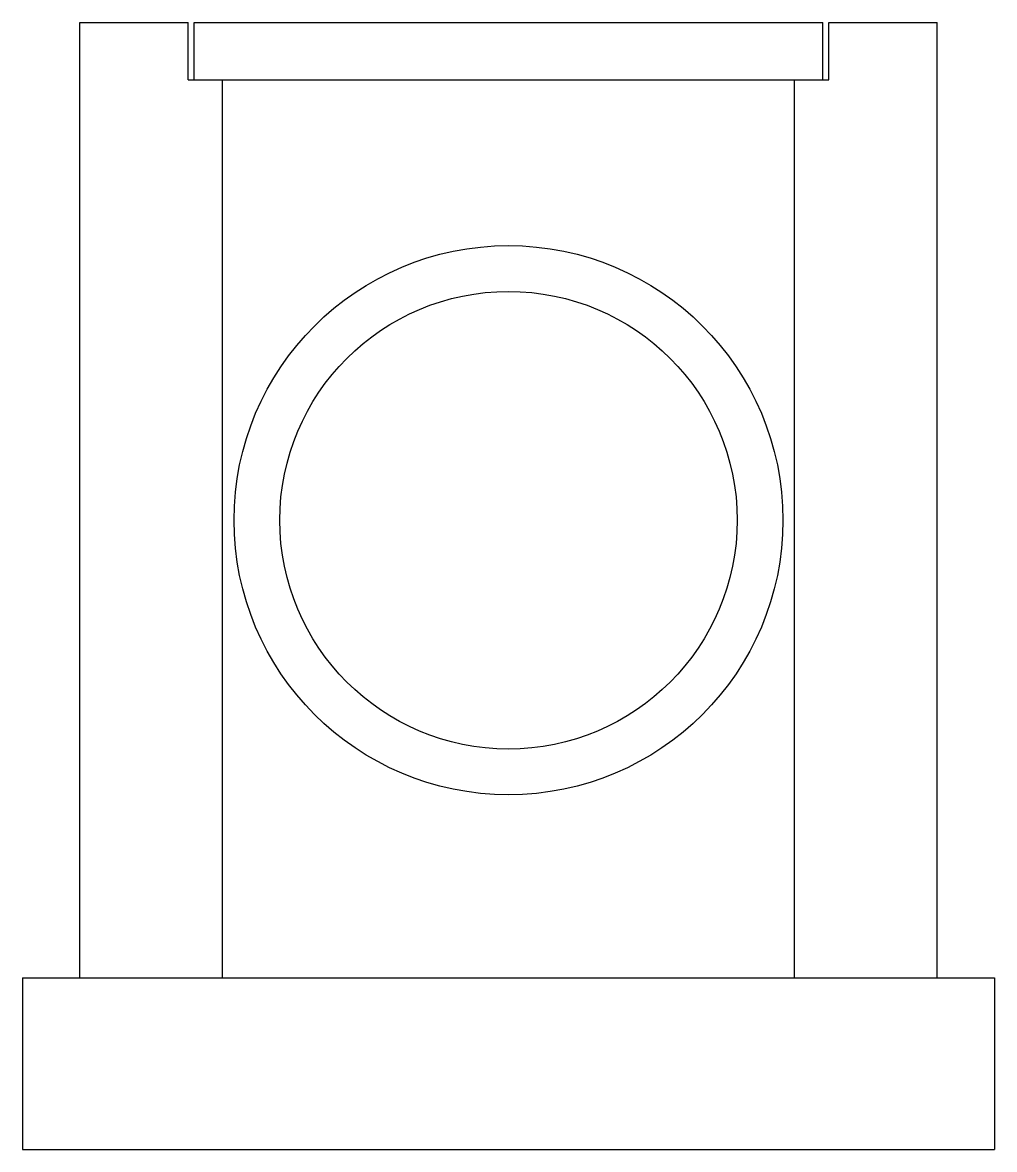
# Model space of a CAD drawing. Header units: metres. Extents: x -18610 to -18440, y -6340 to -6143.
import ezdxf

# ---------------------------------------------------------------- set-up
doc = ezdxf.new("R2010")
doc.units = ezdxf.units.M
doc.header["$LTSCALE"] = 200
doc.header["$MEASUREMENT"] = 0

msp = doc.modelspace()

# ---------------------------------------------------------------- linework, layer by layer
for p, q in [((-18599.52, -6142.82), (-18580.52, -6142.82)), ((-18599.52, -6309.82), (-18599.52, -6142.82)), ((-18580.52, -6152.82), (-18580.52, -6142.82)), ((-18579.52, -6142.82), (-18469.52, -6142.82)), ((-18579.52, -6152.82), (-18579.52, -6142.82)), ((-18469.52, -6152.82), (-18469.52, -6142.82)), ((-18468.52, -6142.82), (-18449.52, -6142.82)), ((-18468.52, -6152.82), (-18468.52, -6142.82)), ((-18449.52, -6309.82), (-18449.52, -6142.82)), ((-18580.52, -6152.82), (-18468.52, -6152.82)), ((-18574.52, -6309.82), (-18574.52, -6152.82)), ((-18474.52, -6309.82), (-18474.52, -6152.82)), ((-18609.52, -6309.82), (-18609.52, -6339.82)), ((-18609.52, -6309.82), (-18439.52, -6309.82)), ((-18439.52, -6309.82), (-18439.52, -6339.82)), ((-18609.52, -6339.82), (-18439.52, -6339.82))]:
    msp.add_line(p, q)
for radius in [48, 40]:
    msp.add_circle((-18524.52, -6229.82), radius)

doc.saveas('drawing.dxf')
